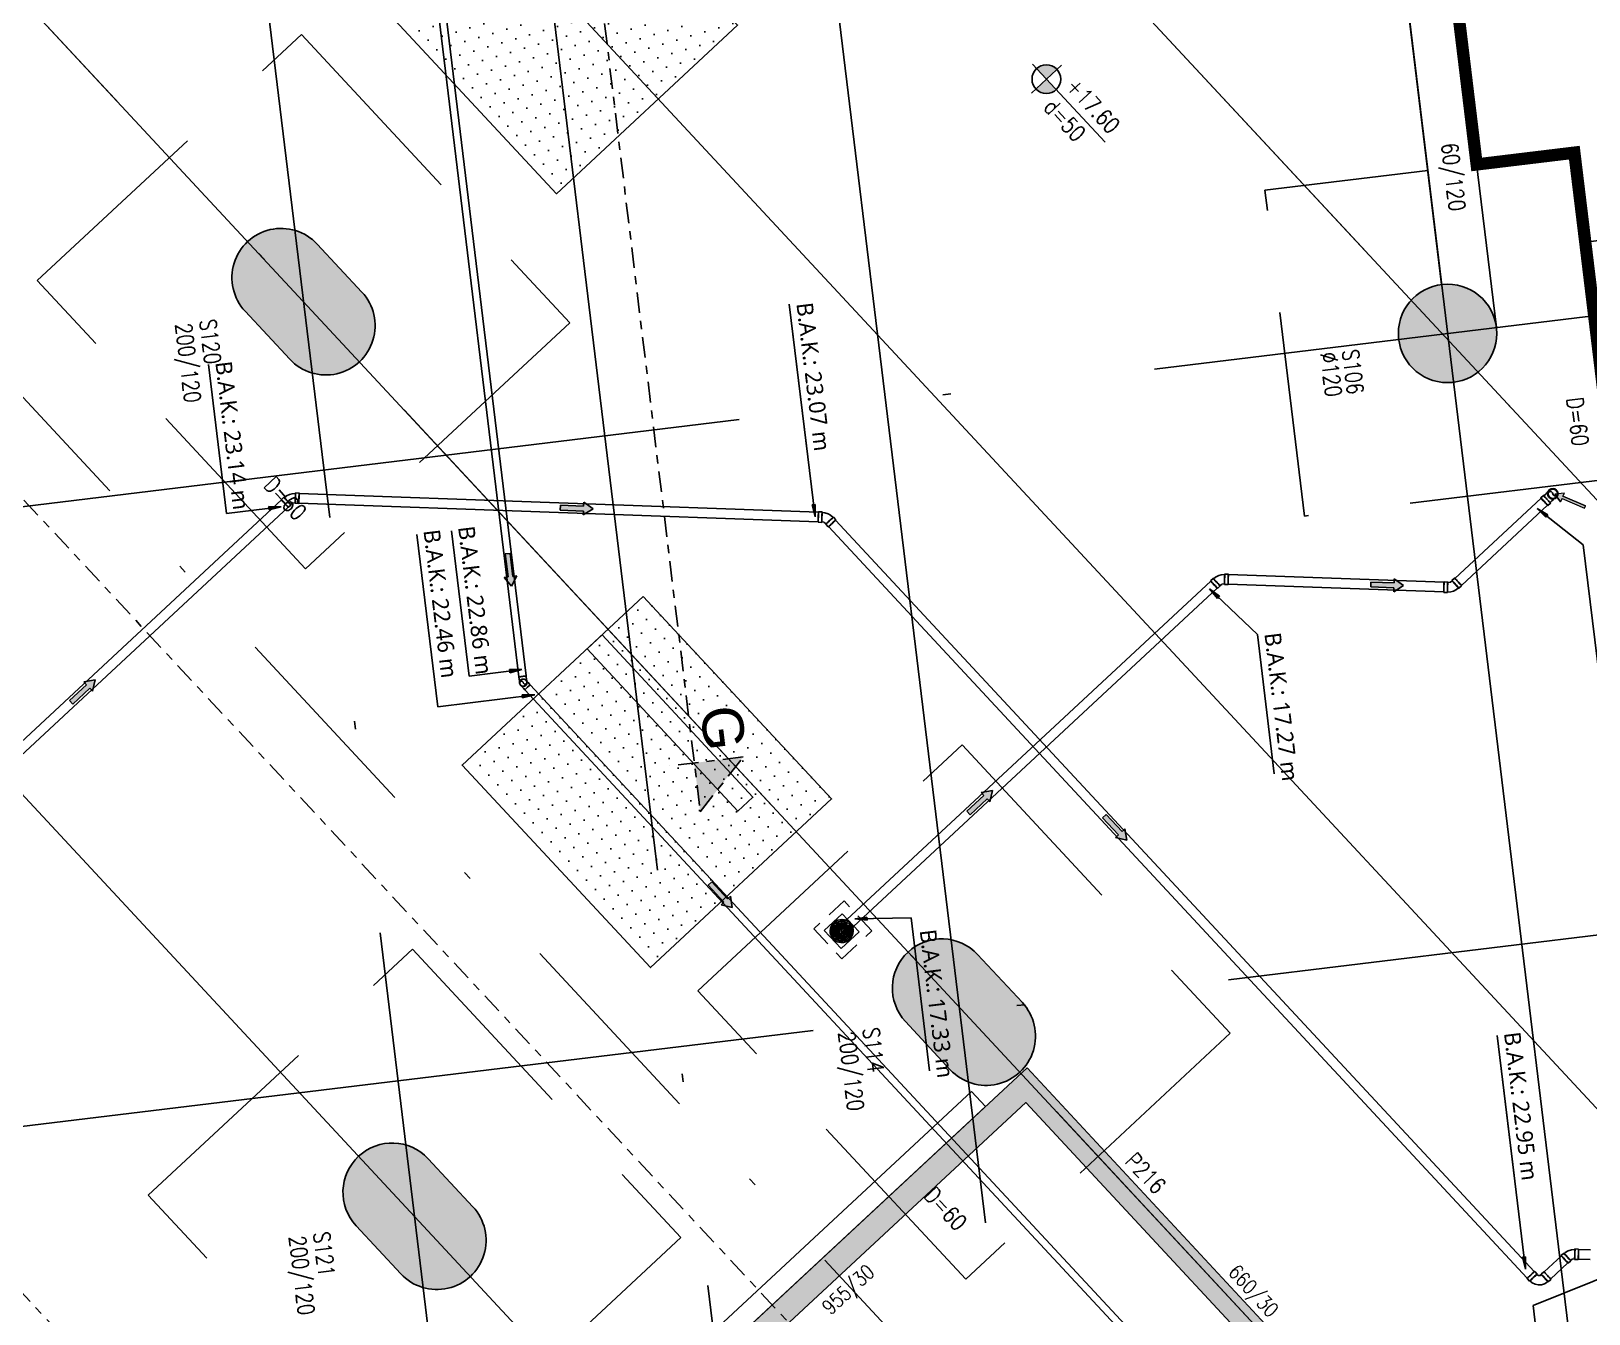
# Model space of a CAD drawing. Header units: millimetres. Extents: x 400382 to 401500, y 4543975 to 4544133.
# Drawn here: x 400454.94 to 400473.93, y 4544037.23 to 4544052.86 of the extents above; entities that cross this region are included whole.
import ezdxf
from ezdxf.enums import TextEntityAlignment as Align

# ---------------------------------------------------------------- set-up
doc = ezdxf.new("R2010")
doc.units = ezdxf.units.MM
for name, pattern in [('AKS', [3, 2.5, -0.25, 0, -0.25]), ('CENTER', [2, 1.25, -0.25, 0.25, -0.25]), ('CIZGI', [0.4, 0.25, -0.15]), ('CONTINU', [0]), ('DASHDOT2', [0.5, 0.25, -0.125, 0, -0.125]), ('HIDDEN', [0.375, 0.25, -0.125])]:
    doc.linetypes.add(name, pattern=pattern)
doc.layers.add('A-DETL', color=90, linetype='Continuous', lineweight=15)
doc.layers.add('A-DETL-GENF', color=92, linetype='Continuous', lineweight=9)
for name, color, linetype in [('aks prota', 2, 'AKS'), ('kesit tarama prota', 252, 'Continuous'), ('kiriş boyutu prota', 6, 'Continuous'), ('kiriş prota', 6, 'Continuous'), ('kolon prota', 1, 'Continuous'), ('kolon tarama prota', 252, 'Continuous'), ('lkolon prota', 4, 'Continuous'), ('lperde prota', 4, 'Continuous'), ('merdiven prota', 2, 'Continuous'), ('perde prota', 1, 'Continuous'), ('PRT-AL-TUNEL_EKSENI', 14, 'DASHDOT2'), ('PRT-MI-a_fit_drainage', 10, 'Continuous'), ('skesit prota', 7, 'Continuous'), ('st-s_level (kot)', 6, 'Continuous'), ('st-s_levelmark (kot işareti)', 4, 'Continuous'), ('st_s_ölçü', 4, 'Continuous'), ('TARAMA', 8, 'Continuous'), ('temel prota', 6, 'Continuous'), ('tkesit prota', 7, 'Continuous'), ('tkolon prota', 6, 'Continuous'), ('tperde prota', 6, 'Continuous')]:
    doc.layers.add(name, color=color, linetype=linetype)
doc.styles.add('Arial', font='Arial.ttf')
doc.styles.add('OLCU', font='romanstw.shx')
doc.styles.add('Segoe UI Light_1', font='', dxfattribs={"height": 200})
doc.styles.add('TKIRIS', font='romanstw.shx')
doc.styles.add('tkolon', font='romanstw.shx')
doc.styles.get('Segoe UI Light_1').set_extended_font_data('Segoe UI Light')
pattern_1 = [(312.923994, (398997.36488, 4544993.93019), (0.170302485, 0.049990168), [0, -0.15875])]

# ---------------------------------------------------------------- blocks, each defined once
blk = doc.blocks.new('Flow Direction - Flow Direction _25mm_-1035271-_17_70 m  ARA KAT')
at = {"layer": 'TARAMA'}
blk.add_hatch(color=256, dxfattribs=at).paths.add_polyline_path([(0, 0), (-117, -78), (-117, -30), (-400, -30), (-400, 30), (-117, 30), (-117, 78)], flags=0)
for p, q in [((-117, 30), (-400, 30)), ((-400, 30), (-400, -30)), ((-117, 30), (-400, 30)), ((-400, 30), (-400, -30)), ((0, 0), (-117, 78)), ((-117, 78), (-117, 30)), ((-117, 78), (0, 0)), ((-117, 30), (-117, 78)), ((-117, -78), (0, 0)), ((-117, -78), (0, 0)), ((-400, -30), (-117, -30)), ((-117, -30), (-400, -30)), ((-117, -30), (-117, -78)), ((-117, -30), (-117, -78))]:
    blk.add_line(p, q, dxfattribs=at)
blk = doc.blocks.new('Riser Direction1 - Flow Direction _25mm_ 2-2155046-_17_70 m  ARA KAT')
at = {"layer": 'A-DETL-GENF'}
blk.add_hatch(color=256, dxfattribs=at).paths.add_polyline_path([(0, 0), (118, 0), (96, -38), (355, -188), (340, -214), (81, -64), (59, -102)], flags=0)
for p, q in [((0, 0), (59, -102)), ((118, 0), (0, 0)), ((118, 0), (0, 0)), ((59, -102), (0, 0)), ((59, -102), (81, -64)), ((81, -64), (59, -102)), ((81, -64), (340, -214)), ((81, -64), (340, -214)), ((96, -38), (118, 0)), ((96, -38), (118, 0)), ((355, -188), (96, -38)), ((96, -38), (355, -188)), ((340, -214), (355, -188)), ((340, -214), (355, -188))]:
    blk.add_line(p, q, dxfattribs=at)
blk = doc.blocks.new('17.60 mekanik')
at = {"layer": 'kolon tarama prota'}
for points in [[(139851.7, 63590.9), (139866.8, 63591.3), (139866.2, 63595.2)], [(139651.5, 63232), (139666.6, 63230.9), (139666.3, 63234.8)], [(140521, 62949.2), (140510, 62959.6), (140507.7, 62956.4)], [(139259.9, 62939.4), (139248.9, 62949.8), (139246.6, 62946.6)], [(139651.5, 62641.1), (139662.9, 62651), (139660, 62653.6)], [(139152.5, 62550.7), (139142.1, 62539.8), (139145.3, 62537.4)], [(139185.9, 62541.3), (139175.4, 62530.3), (139178.6, 62528)], [(138807.5, 62471.3), (138797.1, 62460.3), (138800.3, 62458)]]:
    blk.add_hatch(color=256, dxfattribs=at).paths.add_polyline_path(points, flags=0)
for p, q in [((136992.2, 64114.8), (139156.7, 62542.2)), ((139161.9, 62549.4), (136997.4, 64122)), ((139845.3, 63607.4), (139845.3, 63603)), ((139845.8, 63603), (139845.8, 63459.5)), ((139851.7, 63590.9), (139922.5, 63602.1)), ((139857.6, 63459.5), (139857.6, 63603)), ((139858, 63603), (139858, 63607.4)), ((139922.5, 63602.1), (140073.5, 63492.4)), ((139866.2, 63595.2), (139851.7, 63590.9)), ((139851.7, 63590.9), (139866.8, 63591.3)), ((139866.8, 63591.3), (139866.2, 63595.2)), ((139843.2, 63450.1), (139840.1, 63446.9)), ((139845.3, 63459.5), (139845.3, 63455.1)), ((139858, 63455.1), (139858, 63459.5)), ((139840.4, 63446.6), (139654.4, 63260.5)), ((139662.7, 63252.2), (139848.8, 63438.3)), ((139849.1, 63437.9), (139852.3, 63441.1)), ((139654, 63260.9), (139650.9, 63257.7)), ((139645.1, 63243.7), (139645.1, 63239.3)), ((139657.8, 63239.3), (139657.8, 63243.7)), ((139659.9, 63248.7), (139663.1, 63251.9)), ((139645.6, 63239.3), (139645.6, 62633.6)), ((139651.5, 63232), (139732.1, 63236.5)), ((139666.3, 63234.8), (139651.5, 63232)), ((139651.5, 63232), (139666.6, 63230.9)), ((139657.4, 62633.6), (139657.4, 63239.3)), ((139666.6, 63230.9), (139666.3, 63234.8)), ((139732.1, 63236.5), (139870.3, 63136.1)), ((140288.8, 63117.9), (140427.8, 63016.9)), ((140521, 62949.2), (140288.8, 63117.9)), ((139048.5, 63092.9), (139189.3, 62990.7)), ((139259.9, 62939.4), (139048.5, 63092.9)), ((140605.6, 63045.6), (140559.6, 62926)), ((140547.2, 63013.3), (140544, 63010.2)), ((140557.8, 63023.3), (140547.5, 63013)), ((140555.9, 63004.7), (140566.2, 63015)), ((140538.5, 62996.7), (140538.5, 62992.3)), ((140551.2, 62992.3), (140551.2, 62996.7)), ((140553.1, 63001.2), (140556.2, 63004.3)), ((140538.9, 62992.3), (140538.9, 62963.5)), ((140550.7, 62963.5), (140550.7, 62992.3)), ((140510, 62959.6), (140507.7, 62956.4)), ((140507.7, 62956.4), (140521, 62949.2)), ((140521, 62949.2), (140510, 62959.6)), ((140538.5, 62963.5), (140538.5, 62959)), ((140551.2, 62959), (140551.2, 62963.5)), ((139258.4, 62946.3), (138810.4, 62498.3)), ((138818.8, 62490), (139266.8, 62938)), ((139248.9, 62949.8), (139246.6, 62946.6)), ((139246.6, 62946.6), (139259.9, 62939.4)), ((139259.9, 62939.4), (139248.9, 62949.8)), ((140530.6, 62955.1), (139279.7, 62955.1)), ((139279.7, 62943.3), (140530.6, 62943.3)), ((140535, 62955.6), (140530.6, 62955.6)), ((140530.6, 62942.8), (140535, 62942.8)), ((140559.6, 62926), (140707.7, 62818.4)), ((139651.5, 62641.1), (139697.3, 62692.3)), ((139697.3, 62692.3), (139849.2, 62581.9)), ((139660, 62653.6), (139651.5, 62641.1)), ((139662.9, 62651), (139660, 62653.6)), ((139666.5, 62634.3), (139636.5, 62634.3)), ((139636.5, 62634.3), (139636.5, 62604.3)), ((139636.5, 62604.3), (139636.5, 62634.3)), ((139636.5, 62634.3), (139666.5, 62634.3)), ((139636.5, 62634.3), (139636.5, 62634.3)), ((139645.1, 62633.6), (139645.1, 62629.1)), ((139651, 62633.3), (139651, 62631.3)), ((139651, 62631.3), (139651, 62633.3)), ((139651, 62633.3), (139651, 62633.3)), ((139651.5, 62641.1), (139662.9, 62651)), ((139652, 62631.3), (139652, 62633.3)), ((139652, 62633.3), (139652, 62631.3)), ((139652, 62633.3), (139652, 62633.3)), ((139657.8, 62629.1), (139657.8, 62633.6)), ((139666.5, 62604.3), (139666.5, 62634.3)), ((139666.5, 62634.3), (139666.5, 62604.3)), ((139666.5, 62634.3), (139666.5, 62634.3)), ((139639.5, 62619.8), (139637.5, 62619.8)), ((139637.5, 62619.8), (139639.5, 62619.8)), ((139637.5, 62619.8), (139637.5, 62619.8)), ((139637.5, 62618.8), (139639.5, 62618.8)), ((139639.5, 62618.8), (139637.5, 62618.8)), ((139637.5, 62618.8), (139637.5, 62618.8)), ((139639.5, 62619.8), (139639.5, 62619.8)), ((139639.5, 62618.8), (139639.5, 62618.8)), ((139644, 62619.8), (139642, 62619.8)), ((139642, 62619.8), (139644, 62619.8)), ((139642, 62619.8), (139642, 62619.8)), ((139642, 62618.8), (139644, 62618.8)), ((139644, 62618.8), (139642, 62618.8)), ((139642, 62618.8), (139642, 62618.8)), ((139644, 62619.8), (139644, 62619.8)), ((139644, 62618.8), (139644, 62618.8)), ((139648.5, 62619.8), (139646.5, 62619.8)), ((139646.5, 62619.8), (139648.5, 62619.8)), ((139646.5, 62619.8), (139646.5, 62619.8)), ((139646.5, 62618.8), (139648.5, 62618.8)), ((139648.5, 62618.8), (139646.5, 62618.8)), ((139646.5, 62618.8), (139646.5, 62618.8)), ((139648.5, 62619.8), (139648.5, 62619.8)), ((139648.5, 62618.8), (139648.5, 62618.8)), ((139651, 62631.3), (139651, 62631.3)), ((139651, 62628.8), (139651, 62626.8)), ((139651, 62626.8), (139651, 62628.8)), ((139651, 62628.8), (139651, 62628.8)), ((139651, 62626.8), (139651, 62626.8)), ((139651, 62624.3), (139651, 62622.3)), ((139651, 62622.3), (139651, 62624.3)), ((139651, 62624.3), (139651, 62624.3)), ((139651, 62622.3), (139651, 62622.3)), ((139651, 62616.3), (139651, 62614.3)), ((139651, 62614.3), (139651, 62616.3)), ((139651, 62616.3), (139651, 62616.3)), ((139651, 62614.3), (139651, 62614.3)), ((139652, 62631.3), (139652, 62631.3)), ((139652, 62626.8), (139652, 62628.8)), ((139652, 62628.8), (139652, 62626.8)), ((139652, 62628.8), (139652, 62628.8)), ((139652, 62626.8), (139652, 62626.8)), ((139652, 62622.3), (139652, 62624.3)), ((139652, 62624.3), (139652, 62622.3)), ((139652, 62624.3), (139652, 62624.3)), ((139652, 62622.3), (139652, 62622.3)), ((139652, 62614.3), (139652, 62616.3)), ((139652, 62616.3), (139652, 62614.3)), ((139652, 62616.3), (139652, 62616.3)), ((139652, 62614.3), (139652, 62614.3)), ((139656.4, 62619.8), (139654.4, 62619.8)), ((139654.4, 62619.8), (139656.4, 62619.8)), ((139654.4, 62619.8), (139654.4, 62619.8)), ((139654.4, 62618.8), (139656.4, 62618.8)), ((139656.4, 62618.8), (139654.4, 62618.8)), ((139654.4, 62618.8), (139654.4, 62618.8)), ((139656.4, 62619.8), (139656.4, 62619.8)), ((139656.4, 62618.8), (139656.4, 62618.8)), ((139661, 62619.8), (139659, 62619.8)), ((139659, 62619.8), (139661, 62619.8)), ((139659, 62619.8), (139659, 62619.8)), ((139659, 62618.8), (139661, 62618.8)), ((139661, 62618.8), (139659, 62618.8)), ((139659, 62618.8), (139659, 62618.8)), ((139661, 62619.8), (139661, 62619.8)), ((139661, 62618.8), (139661, 62618.8)), ((139665.5, 62619.8), (139663.5, 62619.8)), ((139663.5, 62619.8), (139665.5, 62619.8)), ((139663.5, 62619.8), (139663.5, 62619.8)), ((139663.5, 62618.8), (139665.5, 62618.8)), ((139665.5, 62618.8), (139663.5, 62618.8)), ((139663.5, 62618.8), (139663.5, 62618.8)), ((139665.5, 62619.8), (139665.5, 62619.8)), ((139665.5, 62618.8), (139665.5, 62618.8)), ((139114.5, 62498.4), (138970.4, 62603.1)), ((139636.5, 62604.3), (139666.5, 62604.3)), ((139666.5, 62604.3), (139636.5, 62604.3)), ((139636.5, 62604.3), (139636.5, 62604.3)), ((139651, 62611.8), (139651, 62609.8)), ((139651, 62609.8), (139651, 62611.8)), ((139651, 62611.8), (139651, 62611.8)), ((139651, 62609.8), (139651, 62609.8)), ((139651, 62607.3), (139651, 62605.3)), ((139651, 62605.3), (139651, 62607.3)), ((139651, 62607.3), (139651, 62607.3)), ((139651, 62605.3), (139651, 62605.3)), ((139652, 62609.8), (139652, 62611.8)), ((139652, 62611.8), (139652, 62609.8)), ((139652, 62611.8), (139652, 62611.8)), ((139652, 62609.8), (139652, 62609.8)), ((139652, 62605.3), (139652, 62607.3)), ((139652, 62607.3), (139652, 62605.3)), ((139652, 62607.3), (139652, 62607.3)), ((139652, 62605.3), (139652, 62605.3)), ((139666.5, 62604.3), (139666.5, 62604.3)), ((139115.9, 62444.9), (138944.9, 62569.1)), ((139152.5, 62550.7), (139114.5, 62498.4)), ((139185.9, 62541.3), (139115.9, 62444.9)), ((139152.5, 62550.7), (139142.1, 62539.8)), ((139142.1, 62539.8), (139145.3, 62537.4)), ((139145.3, 62537.4), (139152.5, 62550.7)), ((140492.6, 62545.7), (139173.1, 62545.7)), ((139173.1, 62541.3), (139173.1, 62545.7)), ((139173.1, 62545.7), (139173.1, 62541.3)), ((139173.1, 62536.8), (139173.1, 62541.3)), ((139173.1, 62541.3), (139173.1, 62536.8)), ((139185.9, 62541.3), (139175.4, 62530.3)), ((139178.6, 62528), (139185.9, 62541.3)), ((138768, 62416.9), (138620.1, 62524.3)), ((139173.1, 62536.8), (140492.6, 62536.8)), ((139175.4, 62530.3), (139178.6, 62528)), ((138801.2, 62481.5), (138801.2, 62477.1)), ((138810.1, 62498.6), (138807, 62495.5)), ((138813.9, 62477.1), (138813.9, 62481.5)), ((138816, 62486.5), (138819.1, 62489.6)), ((138807.5, 62471.3), (138768, 62416.9)), ((138807.5, 62471.3), (138797.1, 62460.3)), ((138800.3, 62458), (138807.5, 62471.3)), ((138801.6, 62477.1), (138801.6, 61831.7)), ((138813.4, 61831.7), (138813.4, 62477.1)), ((138797.1, 62460.3), (138800.3, 62458))]:
    blk.add_line(p, q, dxfattribs=at)
at = {"layer": 'kolon tarama prota', "extrusion": (-1.86502e-15, 3.89054e-07, 1)}
for p, q in [((139261.2, 62949.8, 0), (139258.1, 62946.6, 0)), ((139267.1, 62937.6, 0), (139270.3, 62940.8, 0)), ((139279.7, 62955.6, 0), (139275.2, 62955.6, 0)), ((139275.2, 62942.8, 0), (139279.7, 62942.8, 0))]:
    blk.add_line(p, q, dxfattribs=at)
at = {"layer": 'kolon tarama prota', "extrusion": (0, 0, -1)}
for p, q in [((139159.3, 62545.8), (139159.3, 62545.8)), ((139159.3, 62545.8), (139159.3, 62545.8)), ((139173.1, 62541.3), (139173.1, 62541.3)), ((139173.1, 62541.3), (139173.1, 62541.3))]:
    blk.add_line(p, q, dxfattribs=at)
at = {"layer": 'kolon tarama prota', "flags": 128}
for points in [[(139846, 63617.2), (139846, 63616.8), (139846, 63615.4), (139846, 63613.3), (139846, 63610.6), (139846, 63607.5), (139846, 63607.4)], [(139857.4, 63607.4), (139857.4, 63610.4), (139857.4, 63613.2), (139857.4, 63615.3), (139857.4, 63616.7), (139857.4, 63617.2), (139857.4, 63617.2)], [(139845.4, 63452.1), (139843.9, 63449.8), (139843.7, 63449.6)], [(139846, 63455.1), (139845.5, 63452.4), (139845.4, 63452.1)], [(139855.9, 63447.7), (139857.1, 63451.8), (139857.4, 63455.1)], [(139851.8, 63441.5), (139854.4, 63444.9), (139855.9, 63447.7)], [(139647.2, 63251.1), (139646, 63247), (139645.8, 63243.7)], [(139651.4, 63257.3), (139648.7, 63253.9), (139647.2, 63251.1)], [(139657.2, 63243.7), (139657.7, 63246.4), (139657.8, 63246.7)], [(139657.8, 63246.7), (139659.2, 63249), (139659.4, 63249.2)], [(140544.5, 63009.7), (140541.9, 63006.5), (140540.1, 63002.7), (140539.2, 62998.6), (140539.1, 62996.7)], [(140550.6, 62996.7), (140551, 62999.3), (140552.4, 63001.4), (140552.6, 63001.7)], [(140535, 62943.5), (140538.8, 62944), (140542.4, 62945.3), (140545.5, 62947.6), (140548, 62950.5), (140549.7, 62953.9), (140550.5, 62957.7), (140550.6, 62959)], [(140539.1, 62959), (140538.7, 62957.1), (140537.4, 62955.7), (140535.5, 62954.9), (140535, 62954.9)], [(139645.8, 62619.3), (139645.8, 62619.8), (139645.8, 62621.1), (139645.8, 62623.3), (139645.8, 62626), (139645.8, 62629), (139645.8, 62629.1)], [(139645.8, 62619.3), (139646.2, 62621.6), (139647.6, 62623.5), (139649.5, 62624.7), (139651.5, 62625)], [(139651.5, 62613.6), (139649.2, 62614), (139647.3, 62615.4), (139646.1, 62617.4), (139645.8, 62619.3)], [(139651.5, 62625), (139653.7, 62624.5), (139655.6, 62623.2), (139656.8, 62621.2), (139657.2, 62619.3)], [(139657.2, 62619.3), (139656.7, 62617), (139655.4, 62615.1), (139653.4, 62613.9), (139651.5, 62613.6)], [(139657.2, 62629.1), (139657.2, 62626.1), (139657.2, 62623.4), (139657.2, 62621.2), (139657.2, 62619.8), (139657.2, 62619.3), (139657.2, 62619.3)], [(138803.3, 62488.8), (138802.1, 62484.7), (138801.8, 62481.5)], [(138807.4, 62495), (138804.8, 62491.7), (138803.3, 62488.8)], [(138813.2, 62481.5), (138813.7, 62484.1), (138813.8, 62484.4)], [(138813.8, 62484.4), (138815.3, 62486.7), (138815.5, 62486.9)]]:
    blk.add_lwpolyline(points, dxfattribs=at)
at = {"layer": 'kolon tarama prota', "extrusion": (-1.86502e-15, 3.89054e-07, 1), "elevation": 0, "flags": 128}
for points in [[(139267.9, 62953.5), (139264.2, 62951.4), (139261.7, 62949.3)], [(139275.2, 62954.9), (139271, 62954.4), (139267.9, 62953.5)], [(139269.8, 62941.2), (139272, 62942.8), (139272.3, 62942.9)], [(139272.3, 62942.9), (139274.9, 62943.5), (139275.2, 62943.5)]]:
    blk.add_lwpolyline(points, dxfattribs=at)
at = {"layer": 'kolon tarama prota', "extrusion": (0, 0, -1), "flags": 128}
for points in [[(-139156.7, 62542.2), (-139158.8, 62540.6), (-139160.7, 62539.3), (-139162.1, 62538.3), (-139162.8, 62537.8), (-139162.8, 62537.7)], [(-139161.9, 62543.9), (-139161.1, 62542), (-139161.2, 62540), (-139162.2, 62538.2), (-139162.8, 62537.7)], [(-139168.1, 62544.9), (-139167.7, 62545.2), (-139166.6, 62546), (-139164.9, 62547.2), (-139162.9, 62548.7), (-139161.9, 62549.4)], [(-139168.1, 62544.9), (-139166.2, 62545.7), (-139164.2, 62545.5), (-139162.4, 62544.5), (-139161.9, 62543.9)], [(-139162.8, 62537.7), (-139164.7, 62536.9), (-139166.8, 62537), (-139168.5, 62538.1), (-139169.1, 62538.7)], [(-139165.5, 62545.7), (-139165.9, 62545.7), (-139167.3, 62545.7), (-139169.4, 62545.7), (-139171.9, 62545.7), (-139173.1, 62545.7)], [(-139169.1, 62538.7), (-139169.8, 62540.6), (-139169.7, 62542.6), (-139168.7, 62544.4), (-139168.1, 62544.9)], [(-139173.1, 62536.8), (-139170.4, 62536.8), (-139168.1, 62536.8), (-139166.4, 62536.8), (-139165.6, 62536.8), (-139165.5, 62536.8)]]:
    blk.add_lwpolyline(points, dxfattribs=at)
at = {"layer": 'kolon tarama prota'}
for centre, radius, start, end in [((139851.7, 63617.2), 6.38, 90, 270), ((139851.7, 63617.2), 6.38, 90, 270), ((139851.7, 63617.2), 5.9, 144, 324), ((139851.7, 63617.2), 5.72, 90, 270), ((139851.7, 63617.2), 5.9, 324, 144), ((139851.7, 63617.2), 6.38, 270, 90), ((139851.7, 63617.2), 6.38, 270, 90), ((139851.7, 63617.2), 5.72, 270, 90), ((139853.4, 63619.6), 2.95, 234, 54), ((139849.9, 63614.9), 2.95, 54, 234), ((139651.5, 62619.3), 14, 92.0467, 177.9533), ((139651.5, 62619.3), 14, 92.0467, 177.9533), ((139651.5, 62619.3), 14, 2.0467, 87.9533), ((139651.5, 62619.3), 14, 2.0467, 87.9533), ((139651.5, 62619.3), 14, 182.0467, 267.9533), ((139651.5, 62619.3), 14, 182.0467, 267.9533), ((139651.5, 62619.3), 12, 92.388, 177.612), ((139651.5, 62619.3), 12, 92.388, 177.612), ((139651.5, 62619.3), 12, 182.388, 267.612), ((139651.5, 62619.3), 12, 182.388, 267.612), ((139651.5, 62619.3), 10, 90, 270), ((139651.5, 62619.3), 10, 90, 270), ((139651.5, 62619.3), 9.5, 93.017, 176.983), ((139651.5, 62619.3), 9.5, 93.017, 176.983), ((139651.5, 62619.3), 9.5, 183.017, 266.983), ((139651.5, 62619.3), 9.5, 183.017, 266.983), ((139651.5, 62619.3), 9, 90, 270), ((139651.5, 62619.3), 9, 90, 270), ((139651.5, 62619.3), 7.5, 93.8226, 176.1774), ((139651.5, 62619.3), 7.5, 93.8226, 176.1774), ((139651.5, 62619.3), 7.5, 183.8226, 266.1774), ((139651.5, 62619.3), 7.5, 183.8226, 266.1774), ((139651.5, 62619.3), 6.38, 90, 270), ((139651.5, 62619.3), 6.38, 90, 270), ((139651.5, 62619.3), 5.9, 144, 324), ((139651.5, 62619.3), 5.72, 90, 270), ((139651.5, 62619.3), 5, 95.7392, 174.2608), ((139651.5, 62619.3), 5, 95.7392, 174.2608), ((139651.5, 62619.3), 5, 90, 270), ((139651.5, 62619.3), 5, 90, 270), ((139651.5, 62619.3), 5, 185.7392, 264.2608), ((139651.5, 62619.3), 5, 185.7392, 264.2608), ((139651.5, 62619.3), 5.9, 324, 144), ((139649.7, 62616.9), 2.95, 54, 234), ((139651.5, 62619.3), 3, 99.5941, 170.4059), ((139651.5, 62619.3), 3, 99.5941, 170.4059), ((139651.5, 62619.3), 3, 189.5941, 260.4059), ((139651.5, 62619.3), 3, 189.5941, 260.4059), ((139651.5, 62619.3), 10, 270, 90), ((139651.5, 62619.3), 10, 270, 90), ((139651.5, 62619.3), 9, 270, 90), ((139651.5, 62619.3), 9, 270, 90), ((139651.5, 62619.3), 6.38, 270, 90), ((139651.5, 62619.3), 6.38, 270, 90), ((139651.5, 62619.3), 5.71, 270, 90), ((139651.5, 62619.3), 5, 270, 90), ((139651.5, 62619.3), 5, 270, 90), ((139653.2, 62621.7), 2.95, 234, 54), ((139651.5, 62619.3), 12, 2.388, 87.612), ((139651.5, 62619.3), 12, 2.388, 87.612), ((139651.5, 62619.3), 9.5, 3.017, 86.983), ((139651.5, 62619.3), 9.5, 3.017, 86.983), ((139651.5, 62619.3), 7.5, 3.8226, 86.1774), ((139651.5, 62619.3), 7.5, 3.8226, 86.1774), ((139651.5, 62619.3), 5, 5.7392, 84.2608), ((139651.5, 62619.3), 5, 5.7392, 84.2608), ((139651.5, 62619.3), 3, 9.5941, 80.4059), ((139651.5, 62619.3), 3, 9.5941, 80.4059), ((139651.5, 62619.3), 5, 275.7392, 354.2608), ((139651.5, 62619.3), 3, 279.5941, 350.4059), ((139651.5, 62619.3), 9.5, 273.017, 356.983), ((139651.5, 62619.3), 7.5, 273.8226, 356.1774), ((139651.5, 62619.3), 14, 272.0467, 357.9533), ((139651.5, 62619.3), 12, 272.388, 357.612), ((139651.5, 62619.3), 3, 279.5941, 350.4059), ((139651.5, 62619.3), 5, 275.7392, 354.2608), ((139651.5, 62619.3), 7.5, 273.8226, 356.1774), ((139651.5, 62619.3), 9.5, 273.017, 356.983), ((139651.5, 62619.3), 12, 272.388, 357.612), ((139651.5, 62619.3), 14, 272.0467, 357.9533), ((139165.5, 62541.3), 4.44, 144, 324), ((139165.5, 62541.3), 4.44, 324, 144), ((139164.2, 62539.5), 2.22, 54, 234), ((139166.8, 62543.1), 2.22, 234, 54)]:
    blk.add_arc(centre, radius, start, end, dxfattribs=at)
at = {"layer": 'kolon tarama prota', "extrusion": (0, 0, -1)}
for start, end in [(216, 36), (0, 180), (180, 0), (36, 216)]:
    blk.add_arc((-139165.5, 62541.3), 4.44, start, end, dxfattribs=at)
at = {"layer": 'kolon tarama prota'}
for centre, major_axis, ratio, start_param, end_param in [((139851.7, 63607.4), (6.38, 0), 0.009976, 1.570796, 4.712389), ((139851.7, 63603), (6.38, 0), 0.009976, 1.570796, 4.712389), ((139851.7, 63603), (5.9, 0), 0.01, 3.141593, 4.712389), ((139851.7, 63603), (5.9, 0), 0.01, 1.570796, 3.141593), ((139851.7, 63607.4), (5.72, 0), 0.009976, 1.570796, 4.712389), ((139851.7, 63607.4), (6.38, 0), 0.009976, 4.712389, 7.853982), ((139851.7, 63607.4), (5.72, 0), 0.009976, 4.712389, 7.853982), ((139851.7, 63603), (5.9, 0), 0.01, 4.712389, 6.283185), ((139851.7, 63603), (5.9, 0), 0.01, 0, 1.570796), ((139851.7, 63603), (6.38, 0), 0.009976, 4.712389, 7.853982), ((139847.7, 63445.6), (4.51, -4.51), 0.01, 3.145735, 6.287327), ((139847.7, 63445.6), (4.51, -4.51), 0.01, 0.004142, 3.145735), ((139851.7, 63459.5), (6.38, 0), 0.01, 6.279043, 9.420636), ((139851.7, 63459.5), (6.38, 0), 0.01, 3.137451, 6.279043), ((139851.7, 63455.1), (6.38, 0), 0.01, 6.279043, 9.420636), ((139851.7, 63455.1), (6.38, 0), 0.01, 3.137451, 6.279043), ((139851.7, 63459.5), (5.9, 0), 0.01, 1.570796, 3.141593), ((139851.7, 63459.5), (5.9, 0), 0.01, 3.141593, 4.712389), ((139851.7, 63455.1), (5.72, 0), 0.01, 6.279043, 9.420636), ((139851.7, 63455.1), (5.71, 0), 0.01, 3.137451, 6.279043), ((139851.7, 63459.5), (5.9, 0), 0.01, 0, 1.570796), ((139851.7, 63459.5), (5.9, 0), 0.01, 4.712389, 6.283185), ((139844.6, 63442.4), (4.51, -4.51), 0.01, 0.004142, 3.145735), ((139844.6, 63442.4), (4.51, -4.51), 0.01, 3.145735, 6.287327), ((139844.6, 63442.4), (-4.17, 4.17), 0.01, 0, 1.570796), ((139844.6, 63442.4), (-4.17, 4.17), 0.01, 4.712389, 6.283185), ((139847.7, 63445.6), (4.04, -4.04), 0.01, 0.004142, 3.145735), ((139847.7, 63445.6), (4.04, -4.04), 0.01, 3.145735, 6.287327), ((139844.6, 63442.4), (-4.17, 4.17), 0.01, 3.141593, 4.712389), ((139844.6, 63442.4), (-4.17, 4.17), 0.01, 1.570796, 3.141593), ((139658.5, 63256.4), (-4.51, 4.51), 0.01, 3.145735, 6.287327), ((139658.5, 63256.4), (-4.51, 4.51), 0.01, 0.004142, 3.145735), ((139658.5, 63256.4), (-4.17, 4.17), 0.01, 0, 1.570796), ((139658.5, 63256.4), (-4.17, 4.17), 0.01, 4.712389, 6.283185), ((139651.5, 63243.7), (-6.38, 0), 0.01, 3.137451, 6.279043), ((139651.5, 63243.7), (-6.38, 0), 0.01, 6.279043, 9.420636), ((139651.5, 63243.7), (-5.71, 0), 0.01, 6.279043, 9.420636), ((139651.5, 63243.7), (-5.71, 0), 0.01, 3.137451, 6.279043), ((139655.4, 63253.2), (-4.51, 4.51), 0.01, 3.145735, 6.287327), ((139655.4, 63253.2), (-4.51, 4.51), 0.01, 0.004142, 3.145735), ((139655.4, 63253.2), (-4.04, 4.04), 0.01, 0.004142, 3.145735), ((139655.4, 63253.2), (-4.04, 4.04), 0.01, 3.145735, 6.287327), ((139658.5, 63256.4), (-4.17, 4.17), 0.01, 1.570796, 3.141593), ((139658.5, 63256.4), (-4.17, 4.17), 0.01, 3.141593, 4.712389), ((139651.5, 63239.3), (-6.38, 0), 0.01, 3.137451, 6.279043), ((139651.5, 63239.3), (-6.38, 0), 0.01, 6.279043, 9.420636), ((139651.5, 63239.3), (5.9, 0), 0.01, 1.570796, 3.141593), ((139651.5, 63239.3), (5.9, 0), 0.01, 3.141593, 4.712389), ((139651.5, 63239.3), (5.9, 0), 0.01, 0, 1.570796), ((139651.5, 63239.3), (5.9, 0), 0.01, 4.712389, 6.283185), ((140551.7, 63008.8), (-4.51, 4.51), 0.010245, 6.262267, 9.403859), ((140551.7, 63008.8), (-4.51, 4.51), 0.010245, 3.120674, 6.262267), ((140551.7, 63008.8), (-4.17, 4.17), 0.010256, 0, 1.570796), ((140551.7, 63008.8), (-4.17, 4.17), 0.010256, 4.712389, 6.283185), ((140544.8, 62996.7), (6.38, 0), 0.007549, 0.022035, 3.163628), ((140544.8, 62996.7), (6.38, 0), 0.007549, 3.163628, 6.305221), ((140544.8, 62996.7), (5.71, 0), 0.007549, 0.022035, 3.163628), ((140544.8, 62996.7), (5.72, 0), 0.007549, 3.163628, 6.305221), ((140548.6, 63005.7), (-4.51, 4.51), 0.010245, 6.262267, 9.403859), ((140548.6, 63005.7), (-4.51, 4.51), 0.010245, 3.120674, 6.262267), ((140548.6, 63005.7), (-4.04, 4.04), 0.010245, 3.120674, 6.262267), ((140548.6, 63005.7), (-4.04, 4.04), 0.010245, 6.262267, 9.403859), ((140551.7, 63008.8), (-4.17, 4.17), 0.010256, 3.141593, 4.712389), ((140551.7, 63008.8), (-4.17, 4.17), 0.010256, 1.570796, 3.141593), ((140544.8, 62992.3), (6.38, 0), 0.007549, 0.022035, 3.163628), ((140544.8, 62992.3), (6.38, 0), 0.007549, 3.163628, 6.305221), ((140544.8, 62992.3), (5.9, 0), 0.007549, 1.570796, 3.141593), ((140544.8, 62992.3), (5.9, 0), 0.007549, 3.141593, 4.712389), ((140544.8, 62992.3), (5.9, 0), 0.007549, 0, 1.570796), ((140544.8, 62992.3), (5.9, 0), 0.007549, 4.712389, 6.283185), ((140544.8, 62963.5), (6.38, 0), 0.007549, 0.009999, 3.151592), ((140544.8, 62959), (6.38, 0), 0.007549, 0.009999, 3.151592), ((140544.8, 62963.5), (6.38, 0), 0.007549, 3.151592, 6.293185), ((140544.8, 62959), (6.38, 0), 0.007549, 3.151592, 6.293185), ((140544.8, 62963.5), (5.9, 0), 0.007549, 3.141593, 4.712389), ((140544.8, 62963.5), (5.9, 0), 0.007549, 1.570796, 3.141593), ((140544.8, 62959), (5.71, 0), 0.007549, 0.009999, 3.151592), ((140544.8, 62959), (5.72, 0), 0.007549, 3.151592, 6.293185), ((140544.8, 62963.5), (5.9, 0), 0.007549, 4.712389, 6.283185), ((140544.8, 62963.5), (5.9, 0), 0.007549, 0, 1.570796), ((139262.6, 62942.1), (-4.17, 4.17), 0.01, 0, 1.570796), ((139262.6, 62942.1), (-4.17, 4.17), 0.01, 4.712389, 6.283185), ((139262.6, 62942.1), (-4.17, 4.17), 0.01, 3.141593, 4.712389), ((139262.6, 62942.1), (-4.17, 4.17), 0.01, 1.570796, 3.141593), ((139279.7, 62949.2), (0, 5.9), 0.01, 0, 1.570796), ((139279.7, 62949.2), (0, 5.9), 0.01, 1.570796, 3.141593), ((139279.7, 62949.2), (0, 5.9), 0.01, 4.712389, 6.283185), ((139279.7, 62949.2), (0, 5.9), 0.01, 3.141593, 4.712389), ((140530.6, 62949.2), (0, 6.38), 0.01, 6.275637, 9.417229), ((140530.6, 62949.2), (0, 5.9), 0.01, 0, 1.570796), ((140530.6, 62949.2), (0, 5.9), 0.01, 1.570796, 3.141593), ((140530.6, 62949.2), (0, 6.38), 0.01, 3.134044, 6.275637), ((140530.6, 62949.2), (0, 5.9), 0.01, 4.712389, 6.283185), ((140530.6, 62949.2), (0, 5.9), 0.01, 3.141593, 4.712389), ((140535, 62949.2), (0, 6.38), 0.01, 6.275637, 9.417229), ((140535, 62949.2), (0, 5.72), 0.01, 6.275637, 9.417229), ((140535, 62949.2), (0, 6.38), 0.01, 3.134044, 6.275637), ((140535, 62949.2), (0, 5.71), 0.01, 3.134044, 6.275637), ((139651.5, 62633.6), (-6.38, 0), 0.01, 4.712389, 7.853982), ((139651.5, 62633.6), (5.9, 0), 0.01, 1.570796, 3.141593), ((139651.5, 62633.6), (5.9, 0), 0.01, 3.141593, 4.712389), ((139651.5, 62633.6), (5.9, 0), 0.01, 0, 1.570796), ((139651.5, 62633.6), (5.9, 0), 0.01, 4.712389, 6.283185), ((139651.5, 62633.6), (6.38, 0), 0.01, 4.712389, 7.853982), ((139651.5, 62629.1), (-6.38, 0), 0.01, 4.712389, 7.853982), ((139651.5, 62629.1), (-5.71, 0), 0.01, 4.712389, 7.853982), ((139651.5, 62629.1), (5.71, 0), 0.01, 4.712389, 7.853982), ((139651.5, 62629.1), (-6.38, 0), 0.01, 1.570796, 4.712389), ((139159.3, 62545.8), (2.61, 3.6), 0.000001, 5.497787, 10.995574), ((139159.3, 62545.8), (2.61, 3.6), 0.000001, 2.356194, 4.712389), ((139159.3, 62545.8), (2.61, 3.6), 0.000001, 4.712389, 5.497787), ((138807.5, 62481.5), (6.38, 0), 0.01, 3.13745, 6.279043), ((138807.5, 62481.5), (6.38, 0), 0.01, 6.279043, 9.420635), ((138807.5, 62481.5), (5.72, 0), 0.01, 6.279043, 9.420635), ((138807.5, 62481.5), (5.71, 0), 0.01, 3.13745, 6.279043), ((138811.5, 62491), (-4.51, 4.51), 0.01, 0.004141, 3.145734), ((138811.5, 62491), (-4.51, 4.51), 0.01, 3.145734, 6.287327), ((138811.5, 62491), (-4.04, 4.04), 0.01, 3.145734, 6.287327), ((138811.5, 62491), (-4.04, 4.04), 0.01, 0.004141, 3.145734), ((138814.6, 62494.1), (-4.51, 4.51), 0.01, 3.145734, 6.287327), ((138814.6, 62494.1), (-4.51, 4.51), 0.01, 0.004141, 3.145734), ((138814.6, 62494.1), (-4.17, 4.17), 0.01, 4.712389, 6.283185), ((138814.6, 62494.1), (-4.17, 4.17), 0.01, 0, 1.570796), ((138814.6, 62494.1), (-4.17, 4.17), 0.01, 3.141593, 4.712389), ((138814.6, 62494.1), (-4.17, 4.17), 0.01, 1.570796, 3.141593), ((138807.5, 62477.1), (6.38, 0), 0.01, 3.13745, 6.279043), ((138807.5, 62477.1), (6.38, 0), 0.01, 6.279043, 9.420635), ((138807.5, 62477.1), (5.9, 0), 0.01, 3.141593, 4.712389), ((138807.5, 62477.1), (5.9, 0), 0.01, 1.570796, 3.141593), ((138807.5, 62477.1), (5.9, 0), 0.01, 4.712389, 6.283185), ((138807.5, 62477.1), (5.9, 0), 0.01, 0, 1.570796)]:
    blk.add_ellipse(centre, major_axis=major_axis, ratio=ratio, start_param=start_param, end_param=end_param, dxfattribs=at)
at = {"layer": 'kolon tarama prota', "extrusion": (-1.86502e-15, 3.89054e-07, 1)}
for centre, major_axis, start_param, end_param in [((139262.6, 62942.1, 0), (-4.51, 4.51, 0), 6.279043, 9.420636), ((139262.6, 62942.1, 0), (-4.51, 4.51, 0), 3.137451, 6.279043), ((139265.7, 62945.3, 0), (-4.51, 4.51, 0), 3.137451, 6.279043), ((139265.7, 62945.3, 0), (-4.51, 4.51, 0), 6.279043, 9.420636), ((139265.7, 62945.3, 0), (-4.04, 4.04, 0), 3.137451, 6.279043), ((139265.7, 62945.3, 0), (-4.04, 4.04, 0), 6.279043, 9.420636), ((139275.2, 62949.2, 0), (0, 6.38, 0), 0.004142, 3.145735), ((139275.2, 62949.2, 0), (0, 6.38, 0), 3.145735, 6.287327), ((139275.2, 62949.2, 0), (0, 5.71, 0), 3.145735, 6.287327), ((139275.2, 62949.2, 0), (0, 5.71, 0), 0.004142, 3.145735), ((139279.7, 62949.2, 0), (0, 6.38, 0), 0.004142, 3.145735), ((139279.7, 62949.2, 0), (0, 6.38, 0), 3.145735, 6.287327)]:
    blk.add_ellipse(centre, major_axis=major_axis, ratio=0.01, start_param=start_param, end_param=end_param, dxfattribs=at)
at = {"layer": 'kolon tarama prota'}
for name, p, xscale, yscale, zscale, rotation in [('Riser Direction1 - Flow Direction _25mm_ 2-2155046-_17_70 m  ARA KAT', (139853.7, 63618.6), 0.1, 0.1, 0.1, 53.99999999999887), ('Flow Direction - Flow Direction _25mm_-1035271-_17_70 m  ARA KAT', (139809.8, 63407.7), 0.09999999999999999, 0.09999999999999999, 0.09999999999999999, 45.00000000000016), ('Flow Direction - Flow Direction _25mm_-1035271-_17_70 m  ARA KAT', (139651.5, 62870.7), 0.1, 0.1, 0.1, 89.99999999999984), ('Flow Direction - Flow Direction _25mm_-1035271-_17_70 m  ARA KAT', (139068.3, 62747.8), 0.1, 0.1, 0.1, 44.99999999999975), ('Flow Direction - Flow Direction _25mm_-1035271-_17_70 m  ARA KAT', (139069.7, 62610.9), 0.1, 0.1, 0.1, 324.0000034150935), ('Flow Direction - Flow Direction _25mm_-1035271-_17_70 m  ARA KAT', (138807.5, 62161.3), 0.1, 0.1, 0.1, 89.9999999999998)]:
    blk.add_blockref(name, p, dxfattribs=dict(at, xscale=xscale, yscale=yscale, zscale=zscale, rotation=rotation))
at = {"layer": 'kolon tarama prota', "xscale": 0.1, "yscale": 0.1, "zscale": 0.1}
for p in [(139807.2, 62949.2), (139539.6, 62541.3)]:
    blk.add_blockref('Flow Direction - Flow Direction _25mm_-1035271-_17_70 m  ARA KAT', p, dxfattribs=at)
at = {"layer": 'kolon tarama prota', "char_height": 20, "attachment_point": 1, "rotation": 324, "line_spacing_factor": 1.142579, "style": 'Segoe UI Light_1'}
for s, insert, width in [('B.A.K.: 17.27 m', (139748.7, 63259.8), 206.621), ('B.A.K.: 22.95 m', (140304, 63142.2), 213.157), ('B.A.K.: 23.07 m', (139065.6, 63115.9), 212.654), ('B.A.K.: 17.33 m', (139727.4, 62705.7), 207.124), ('B.A.K.: 22.86 m', (138984.2, 62628.4), 213.157), ('B.A.K.: 22.46 m', (138958.5, 62594.6), 213.66), ('B.A.K.: 23.14 m', (138635.5, 62548.4), 208.13)]:
    blk.add_mtext(s, dxfattribs=dict(at, insert=insert, width=width))
blk = doc.blocks.new('YER SUZGECI_20x20')
at = {"color": 2}
blk.add_lwpolyline([(-20, 0), (0, 0), (0, 20), (-20, 20)], close=True, dxfattribs=at)
for points in [[(0, 20), (-20, 0)], [(-20, 20), (0, 0)]]:
    blk.add_lwpolyline(points, dxfattribs=at)
blk.add_circle((-10, 10), 7, dxfattribs=at)
blk = doc.blocks.new('PLAN_KOT')
at = {"layer": 'st-s_levelmark (kot işareti)'}
h = blk.add_hatch(color=256, dxfattribs=at)
h.paths.add_polyline_path([(0, 17.5, 0.414214), (-17.5, 0), (0, 0)])
h.paths.add_polyline_path([(17.5, 0), (0, 0), (0, -17.5, 0.414214)])
for p, q in [((0, 25), (0, -25)), ((105, 0), (-25, 0))]:
    blk.add_line(p, q, dxfattribs=at)
blk.add_circle((0, 0), 17.5, dxfattribs=at)
at = {"layer": 'st-s_level (kot)', "color": 6, "style": 'OLCU', "width": 0.8}
for tag, p in [('KOT', (22.7, 9.8)), ('DÖŞEME_KALINLIĞI', (22.7, -27.6))]:
    blk.add_attdef(tag, p, '', height=20, dxfattribs=at)

msp = doc.modelspace()

# ---------------------------------------------------------------- hatches: boundary and pattern name
at = {"layer": 'kesit tarama prota'}
h = msp.add_hatch(color=256, dxfattribs=at)
h.dxf.hatch_style = 1
h.paths.add_polyline_path([(400463.621, 4544044.015), (400463.098, 4544043.347), (400463.025, 4544043.942)])
at = {"layer": 'kolon tarama prota'}
h = msp.add_hatch(dxfattribs=at)
h.set_pattern_fill('DOTS', color=2, scale=0.1, angle=-47.076)
h.set_pattern_definition(pattern_1)
h.paths.add_polyline_path([(400463.554, 4544052.934), (400461.259, 4544055.402), (400459.05, 4544053.348), (400461.345, 4544050.88)])
h = msp.add_hatch(color=256, dxfattribs=at)
h.dxf.hatch_style = 1
edge = h.paths.add_edge_path()
edge.add_arc((400457.988, 4544049.857), 0.6, 42.924, 222.924)
edge.add_line((400457.549, 4544049.448), (400458.094, 4544048.862))
edge.add_arc((400458.533, 4544049.271), 0.6, 222.924, 402.924)
edge.add_line((400458.973, 4544049.68), (400458.428, 4544050.265))
h = msp.add_hatch(color=256, dxfattribs=at)
h.dxf.hatch_style = 1
edge = h.paths.add_edge_path()
edge.add_arc((400472.209, 4544049.177), 0.6, 312.924, 672.924)
h = msp.add_hatch(dxfattribs=at)
h.set_pattern_fill('DOTS', color=2, scale=0.1, angle=-47.076)
h.set_pattern_definition(pattern_1)
h.paths.add_polyline_path([(400464.699, 4544043.503), (400462.404, 4544045.972), (400460.195, 4544043.917), (400462.49, 4544041.449)])
h = msp.add_hatch(color=256, dxfattribs=at)
h.dxf.hatch_style = 1
edge = h.paths.add_edge_path()
edge.add_arc((400466.041, 4544041.199), 0.6, 42.924, 222.924)
edge.add_line((400465.601, 4544040.79), (400466.146, 4544040.204))
edge.add_arc((400466.586, 4544040.613), 0.6, 222.924, 402.924)
edge.add_line((400467.025, 4544041.022), (400466.48, 4544041.607))
h = msp.add_hatch(color=256, dxfattribs=at)
h.dxf.hatch_style = 1
h.paths.add_polyline_path([(400471.576, 4544035.393), (400467.082, 4544040.226), (400460.089, 4544033.723), (400464.583, 4544028.89)])
h.paths.add_polyline_path([(400463.899, 4544036.857), (400467.066, 4544039.802), (400471.152, 4544035.409), (400467.985, 4544032.463)], flags=16)
h.paths.add_polyline_path([(400467.766, 4544032.259), (400464.599, 4544029.314), (400460.513, 4544033.707), (400463.68, 4544036.653)], flags=16)
h = msp.add_hatch(color=256, dxfattribs=at)
h.dxf.hatch_style = 1
edge = h.paths.add_edge_path()
edge.add_arc((400459.342, 4544038.71), 0.6, 42.924, 222.924)
edge.add_line((400458.903, 4544038.301), (400459.448, 4544037.716))
edge.add_arc((400459.887, 4544038.124), 0.6, 222.924, 402.924)
edge.add_line((400460.326, 4544038.533), (400459.781, 4544039.119))

# ---------------------------------------------------------------- linework, layer by layer
at = {"layer": 'A-DETL', "color": 1, "lineweight": 5}
msp.add_lwpolyline([(400410.498, 4544108.041), (400518.406, 4543992.016)], dxfattribs=at)
at = {"layer": 'aks prota', "ltscale": 10}
for p, q in [((400524.76, 4543992.599), (400411.764, 4544114.095)), ((400517.511, 4543985.857), (400404.515, 4544107.353)), ((400512.678, 4543981.362), (400399.682, 4544102.858)), ((400478.198, 4543999.861), (400465.802, 4544101.936)), ((400478.198, 4543999.861), (400465.802, 4544101.936)), ((400470.204, 4544008.457), (400458.953, 4544101.104)), ((400466.206, 4544012.755), (400455.528, 4544100.688)), ((400466.206, 4544012.755), (400455.528, 4544100.688)), ((400462.209, 4544017.053), (400452.103, 4544100.272)), ((400512.214, 4544006.089), (400428.167, 4544096.459)), ((400504.965, 4543999.347), (400420.917, 4544089.717)), ((400438.755, 4544045.114), (400485.114, 4544050.744)), ((400438.755, 4544045.114), (400485.114, 4544050.744)), ((400439.659, 4544037.669), (400486.019, 4544043.299)), ((400439.659, 4544037.669), (400486.019, 4544043.299))]:
    msp.add_line(p, q, dxfattribs=at)
at = {"layer": 'kiriş prota'}
for points in [[(400471.136, 4544058.012), (400472.137, 4544049.773)], [(400472.21, 4544054.15), (400472.805, 4544049.249)], [(400475.179, 4544050.445), (400475.611, 4544046.888), (400474.32, 4544046.731), (400473.888, 4544050.287), (400475.169, 4544050.443)]]:
    msp.add_lwpolyline(points, dxfattribs=at)
at = {"layer": 'kolon prota', "color": 1}
for points in [[(400458.428, 4544050.265, 1), (400457.549, 4544049.448), (400458.094, 4544048.862, 1), (400458.973, 4544049.68)], [(400466.48, 4544041.607, 1), (400465.601, 4544040.79), (400466.146, 4544040.204, 1), (400467.025, 4544041.022)], [(400459.781, 4544039.119, 1), (400458.903, 4544038.301), (400459.448, 4544037.716, 1), (400460.326, 4544038.533)]]:
    msp.add_lwpolyline(points, format="xyb", close=True, dxfattribs=at)
msp.add_circle((400472.209, 4544049.177), 0.6, dxfattribs=at)
at = {"layer": 'perde prota'}
msp.add_lwpolyline([(400467.082, 4544040.226), (400471.576, 4544035.393), (400464.583, 4544028.89), (400460.089, 4544033.723)], close=True, dxfattribs=at)
msp.add_lwpolyline([(400463.899, 4544036.857), (400467.066, 4544039.802), (400471.152, 4544035.409), (400467.985, 4544032.463)], dxfattribs=at)
at = {"layer": 'PRT-AL-TUNEL_EKSENI', "ltscale": 10}
msp.add_line((400402.099, 4544105.105), (400515.094, 4543983.61), dxfattribs=at)
at = {"layer": 'PRT-MI-a_fit_drainage', "color": 2, "linetype": 'CIZGI'}
msp.add_lwpolyline([(400465.191, 4544041.896), (400464.851, 4544042.262), (400464.484, 4544041.921), (400464.825, 4544041.555)], close=True, dxfattribs=at)
at = {"layer": 'skesit prota', "linetype": 'CENTER', "ltscale": 0.2}
for p, q in [((400463.621, 4544044.015), (400462.727, 4544043.906)), ((400463.098, 4544043.347), (400463.621, 4544044.015))]:
    msp.add_line(p, q, dxfattribs=at)
for points in [[(400398.294, 4544107.959), (400511.876, 4543985.832)], [(400455.897, 4544102.638), (400463.098, 4544043.347)], [(400455.897, 4544102.638), (400463.098, 4544043.347)], [(400439.4, 4544054.073), (400492.188, 4543997.313)]]:
    msp.add_lwpolyline(points, dxfattribs=at)
at = {"layer": 'st_s_ölçü', "color": 3, "linetype": 'CIZGI', "lineweight": 30, "ltscale": 50, "const_width": 0.15}
msp.add_lwpolyline([(400482.868, 4544040.213), (400476.553, 4544047.003), (400474.32, 4544046.729), (400473.888, 4544050.288), (400473.888, 4544050.288), (400473.755, 4544051.38), (400472.564, 4544051.236), (400470.878, 4544065.114), (400464.029, 4544064.282), (400463.737, 4544066.684), (400462.546, 4544066.539), (400463.071, 4544062.215), (400457.413, 4544061.528), (400456.212, 4544071.41), (400461.871, 4544072.097), (400461.254, 4544077.161), (400448.748, 4544075.642), (400446.439, 4544094.653)], dxfattribs=at)
at = {"layer": 'temel prota'}
for points in [[(400461.259, 4544055.402), (400459.05, 4544053.348), (400461.345, 4544050.88), (400463.554, 4544052.934)], [(400462.404, 4544045.972), (400460.195, 4544043.917), (400462.49, 4544041.449), (400464.699, 4544043.503)], [(400461.901, 4544045.504), (400463.741, 4544043.525), (400463.558, 4544043.355), (400461.718, 4544045.333)], [(400466.407, 4544039.94), (400466.577, 4544039.757), (400460.235, 4544033.859), (400460.065, 4544034.042)]]:
    msp.add_lwpolyline(points, close=True, dxfattribs=at)
at = {"layer": 'temel prota', "linetype": 'HIDDEN', "ltscale": 10}
for points in [[(400458.237, 4544052.82), (400461.506, 4544049.305), (400458.284, 4544046.308), (400455.015, 4544049.823)], [(400466.29, 4544044.162), (400469.559, 4544040.647), (400466.337, 4544037.65), (400463.068, 4544041.165)], [(400459.591, 4544041.673), (400462.86, 4544038.158), (400459.638, 4544035.161), (400456.369, 4544038.676)]]:
    msp.add_lwpolyline(points, close=True, dxfattribs=at)
for points in [[(400473.755, 4544051.379), (400474.237, 4544047.409), (400470.465, 4544046.951), (400469.983, 4544050.921), (400471.968, 4544051.162)], [(400472.564, 4544051.235), (400473.755, 4544051.379)]]:
    msp.add_lwpolyline(points, dxfattribs=at)

# ---------------------------------------------------------------- block references
at = {"layer": 'merdiven prota', "xscale": 0.01, "yscale": 0.01, "zscale": 0.01, "rotation": 312.9239939574316}
msp.add_blockref('17.60 mekanik', (399055.222, 4544638.047), dxfattribs=at)
at = {"layer": 'PRT-MI-a_fit_drainage', "color": 2, "xscale": 0.01, "yscale": 0.01, "zscale": 0.01, "rotation": 132.9239939574299}
msp.add_blockref('YER SUZGECI_20x20', (400464.826, 4544042.035), dxfattribs=at)
at = {"layer": 'st-s_level (kot)', "linetype": 'CONTINU', "ltscale": 0.1, "xscale": 0.01, "yscale": 0.01, "zscale": 0.01, "rotation": 312.9239939574316}
msp.add_blockref('PLAN_KOT', (400467.318, 4544052.276), dxfattribs=at).add_auto_attribs({'KOT': '+17.60', 'DÖŞEME_KALINLIĞI': 'd=50'})

# ---------------------------------------------------------------- texts
at = {"layer": 'kiriş boyutu prota', "ltscale": 0.05, "style": 'TKIRIS', "width": 0.8}
msp.add_text('60/120', height=0.2, rotation=276.924, dxfattribs=at).set_placement((400472.331, 4544050.669), align=Align.MIDDLE_RIGHT)
at = {"layer": 'lkolon prota', "style": 'tkolon', "width": 0.8}
for s, p in [('200/120', (400456.697, 4544049.289)), ('%%C120', (400470.658, 4544048.938)), ('200/120', (400464.781, 4544040.657)), ('200/120', (400458.083, 4544038.168))]:
    msp.add_text(s, height=0.2, rotation=276.924, dxfattribs=at).set_placement(p)
at = {"layer": 'lperde prota', "style": 'tkolon', "width": 0.8}
for s, rotation, p in [('955/30', 42.5635, (400464.624, 4544037.271)), ('660/30', 312.5635, (400469.59, 4544037.786))]:
    msp.add_text(s, height=0.18, rotation=rotation, dxfattribs=at).set_placement(p, align=Align.MIDDLE_LEFT)
at = {"layer": 'st-s_level (kot)', "color": 6, "style": 'OLCU', "width": 0.8}
for p, rotation in [((400473.66, 4544048.386), 276.924), ((400457.762, 4544047.317), 312.924), ((400465.814, 4544038.659), 312.924)]:
    msp.add_attdef('D=60', p, '', height=0.2, rotation=rotation, dxfattribs=at)
at = {"layer": 'tkesit prota', "style": 'Arial'}
msp.add_text('G', height=0.5, rotation=276.924, dxfattribs=at).set_placement((400463.096, 4544044.608))
at = {"layer": 'tkolon prota', "style": 'tkolon', "width": 0.8}
for s, p in [('S120', (400456.993, 4544049.337)), ('S106', (400470.924, 4544048.97)), ('S114', (400465.078, 4544040.705)), ('S121', (400458.379, 4544038.216))]:
    msp.add_text(s, height=0.2, rotation=276.924, dxfattribs=at).set_placement(p)
at = {"layer": 'tperde prota', "style": 'tkolon', "width": 0.8}
msp.add_text('P216', height=0.2, rotation=313.3933, dxfattribs=at).set_placement((400468.337, 4544039.144), align=Align.MIDDLE_LEFT)

doc.saveas('drawing.dxf')
